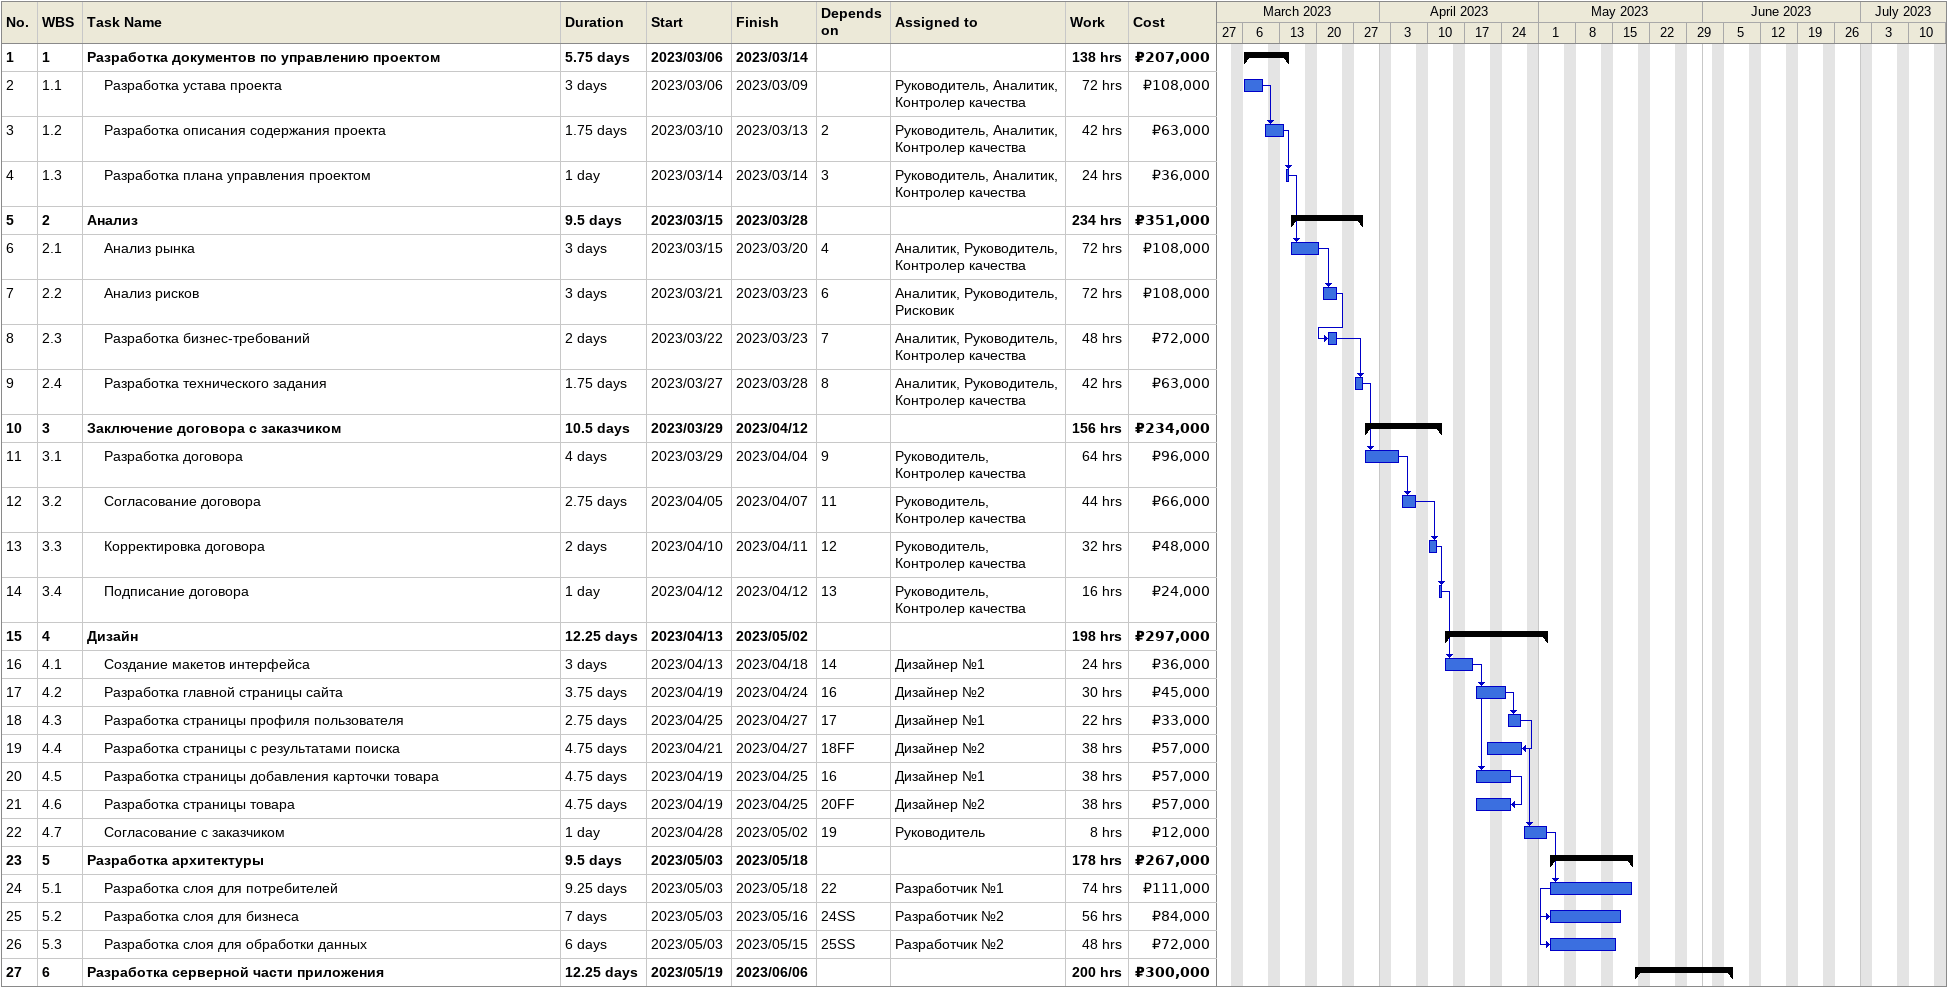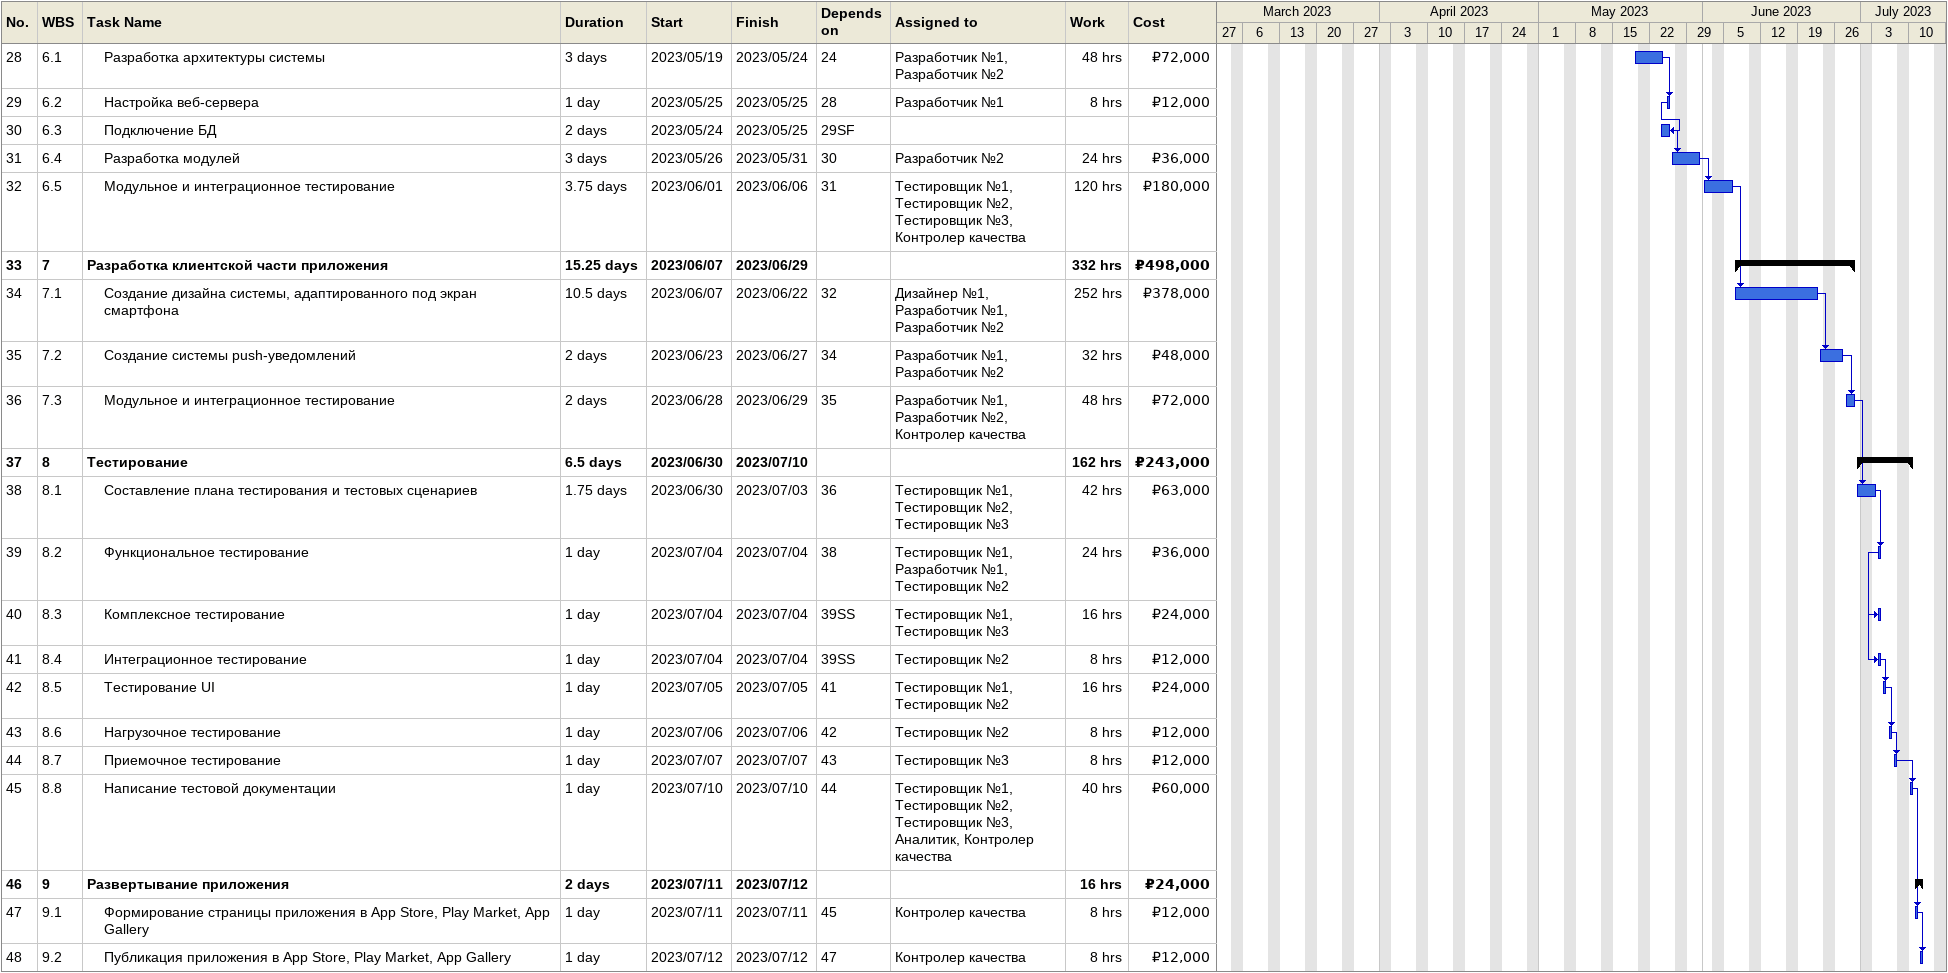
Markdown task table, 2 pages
| ID | WBS | Task | Duration | Start | Finish | Predecessors | Resources | Work (h) | Cost (₽) |
|---|---|---|---|---|---|---|---|---|---|
| 1 | 1 | **Разработка документов по управлению проектом** | 5.75d | 2023-03-06 | 2023-03-14 |  |  | 138 | 207000 |
| 2 | 1.1 | Разработка устава проекта | 3d | 2023-03-06 | 2023-03-09 |  | Руководитель, Аналитик, Контролер качества | 72 | 108000 |
| 3 | 1.2 | Разработка описания содержания проекта | 1.75d | 2023-03-10 | 2023-03-13 | 2 | Руководитель, Аналитик, Контролер качества | 42 | 63000 |
| 4 | 1.3 | Разработка плана управления проектом | 1d | 2023-03-14 | 2023-03-14 | 3 | Руководитель, Аналитик, Контролер качества | 24 | 36000 |
| 5 | 2 | **Анализ** | 9.5d | 2023-03-15 | 2023-03-28 |  |  | 234 | 351000 |
| 6 | 2.1 | Анализ рынка | 3d | 2023-03-15 | 2023-03-20 | 4 | Аналитик, Руководитель, Контролер качества | 72 | 108000 |
| 7 | 2.2 | Анализ рисков | 3d | 2023-03-21 | 2023-03-23 | 6 | Аналитик, Руководитель, Рисковик | 72 | 108000 |
| 8 | 2.3 | Разработка бизнес-требований | 2d | 2023-03-22 | 2023-03-23 | 7 | Аналитик, Руководитель, Контролер качества | 48 | 72000 |
| 9 | 2.4 | Разработка технического задания | 1.75d | 2023-03-27 | 2023-03-28 | 8 | Аналитик, Руководитель, Контролер качества | 42 | 63000 |
| 10 | 3 | **Заключение договора с заказчиком** | 10.5d | 2023-03-29 | 2023-04-12 |  |  | 156 | 234000 |
| 11 | 3.1 | Разработка договора | 4d | 2023-03-29 | 2023-04-04 | 9 | Руководитель, Контролер качества | 64 | 96000 |
| 12 | 3.2 | Согласование договора | 2.75d | 2023-04-05 | 2023-04-07 | 11 | Руководитель, Контролер качества | 44 | 66000 |
| 13 | 3.3 | Корректировка договора | 2d | 2023-04-10 | 2023-04-11 | 12 | Руководитель, Контролер качества | 32 | 48000 |
| 14 | 3.4 | Подписание договора | 1d | 2023-04-12 | 2023-04-12 | 13 | Руководитель, Контролер качества | 16 | 24000 |
| 15 | 4 | **Дизайн** | 12.25d | 2023-04-13 | 2023-05-02 |  |  | 198 | 297000 |
| 16 | 4.1 | Создание макетов интерфейса | 3d | 2023-04-13 | 2023-04-18 | 14 | Дизайнер №1 | 24 | 36000 |
| 17 | 4.2 | Разработка главной страницы сайта | 3.75d | 2023-04-19 | 2023-04-24 | 16 | Дизайнер №2 | 30 | 45000 |
| 18 | 4.3 | Разработка страницы профиля пользователя | 2.75d | 2023-04-25 | 2023-04-27 | 17 | Дизайнер №1 | 22 | 33000 |
| 19 | 4.4 | Разработка страницы с результатами поиска | 4.75d | 2023-04-21 | 2023-04-27 | 18FF | Дизайнер №2 | 38 | 57000 |
| 20 | 4.5 | Разработка страницы добавления карточки товара | 4.75d | 2023-04-19 | 2023-04-25 | 16 | Дизайнер №1 | 38 | 57000 |
| 21 | 4.6 | Разработка страницы товара | 4.75d | 2023-04-19 | 2023-04-25 | 20FF | Дизайнер №2 | 38 | 57000 |
| 22 | 4.7 | Согласование с заказчиком | 1d | 2023-04-28 | 2023-05-02 | 19 | Руководитель | 8 | 12000 |
| 23 | 5 | **Разработка архитектуры** | 9.5d | 2023-05-03 | 2023-05-18 |  |  | 178 | 267000 |
| 24 | 5.1 | Разработка слоя для потребителей | 9.25d | 2023-05-03 | 2023-05-18 | 22 | Разработчик №1 | 74 | 111000 |
| 25 | 5.2 | Разработка слоя для бизнеса | 7d | 2023-05-03 | 2023-05-16 | 24SS | Разработчик №2 | 56 | 84000 |
| 26 | 5.3 | Разработка слоя для обработки данных | 6d | 2023-05-03 | 2023-05-15 | 25SS | Разработчик №2 | 48 | 72000 |
| 27 | 6 | **Разработка серверной части приложения** | 12.25d | 2023-05-19 | 2023-06-06 |  |  | 200 | 300000 |
| 28 | 6.1 | Разработка архитектуры системы | 3d | 2023-05-19 | 2023-05-24 | 24 | Разработчик №1, Разработчик №2 | 48 | 72000 |
| 29 | 6.2 | Настройка веб-сервера | 1d | 2023-05-25 | 2023-05-25 | 28 | Разработчик №1 | 8 | 12000 |
| 30 | 6.3 | Подключение БД | 2d | 2023-05-24 | 2023-05-25 | 29SF |  |  |  |
| 31 | 6.4 | Разработка модулей | 3d | 2023-05-26 | 2023-05-31 | 30 | Разработчик №2 | 24 | 36000 |
| 32 | 6.5 | Модульное и интеграционное тестирование | 3.75d | 2023-06-01 | 2023-06-06 | 31 | Тестировщик №1, Тестировщик №2, Тестировщик №3, Контролер качества | 120 | 180000 |
| 33 | 7 | **Разработка клиентской части приложения** | 15.25d | 2023-06-07 | 2023-06-29 |  |  | 332 | 498000 |
| 34 | 7.1 | Создание дизайна системы, адаптированного под экран смартфона | 10.5d | 2023-06-07 | 2023-06-22 | 32 | Дизайнер №1, Разработчик №1, Разработчик №2 | 252 | 378000 |
| 35 | 7.2 | Создание системы push-уведомлений | 2d | 2023-06-23 | 2023-06-27 | 34 | Разработчик №1, Разработчик №2 | 32 | 48000 |
| 36 | 7.3 | Модульное и интеграционное тестирование | 2d | 2023-06-28 | 2023-06-29 | 35 | Разработчик №1, Разработчик №2, Контролер качества | 48 | 72000 |
| 37 | 8 | **Тестирование** | 6.5d | 2023-06-30 | 2023-07-10 |  |  | 162 | 243000 |
| 38 | 8.1 | Составление плана тестирования и тестовых сценариев | 1.75d | 2023-06-30 | 2023-07-03 | 36 | Тестировщик №1, Тестировщик №2, Тестировщик №3 | 42 | 63000 |
| 39 | 8.2 | Функциональное тестирование | 1d | 2023-07-04 | 2023-07-04 | 38 | Тестировщик №1, Разработчик №1, Тестировщик №2 | 24 | 36000 |
| 40 | 8.3 | Комплексное тестирование | 1d | 2023-07-04 | 2023-07-04 | 39SS | Тестировщик №1, Тестировщик №3 | 16 | 24000 |
| 41 | 8.4 | Интеграционное тестирование | 1d | 2023-07-04 | 2023-07-04 | 39SS | Тестировщик №2 | 8 | 12000 |
| 42 | 8.5 | Тестирование UI | 1d | 2023-07-05 | 2023-07-05 | 41 | Тестировщик №1, Тестировщик №2 | 16 | 24000 |
| 43 | 8.6 | Нагрузочное тестирование | 1d | 2023-07-06 | 2023-07-06 | 42 | Тестировщик №2 | 8 | 12000 |
| 44 | 8.7 | Приемочное тестирование | 1d | 2023-07-07 | 2023-07-07 | 43 | Тестировщик №3 | 8 | 12000 |
| 45 | 8.8 | Написание тестовой документации | 1d | 2023-07-10 | 2023-07-10 | 44 | Тестировщик №1, Тестировщик №2, Тестировщик №3, Аналитик, Контролер качества | 40 | 60000 |
| 46 | 9 | **Развертывание приложения** | 2d | 2023-07-11 | 2023-07-12 |  |  | 16 | 24000 |
| 47 | 9.1 | Формирование страницы приложения в App Store, Play Market, App Gallery | 1d | 2023-07-11 | 2023-07-11 | 45 | Контролер качества | 8 | 12000 |
| 48 | 9.2 | Публикация приложения в App Store, Play Market, App Gallery | 1d | 2023-07-12 | 2023-07-12 | 47 | Контролер качества | 8 | 12000 |
